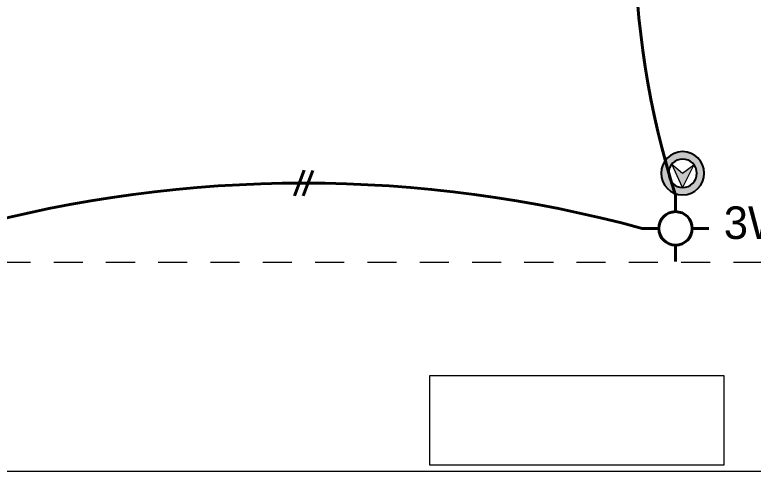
# Model space of a CAD drawing. Header units: metres. Extents: x 14 to 2416, y -346 to 476.
# Drawn here: x 143.084 to 146.262, y -80.071 to -78.107 of the extents above; entities that cross this region are included whole.
import ezdxf

# ---------------------------------------------------------------- set-up
doc = ezdxf.new("R2010")
doc.units = ezdxf.units.M
doc.linetypes.add('0', pattern=[0])
doc.linetypes.add('HIDDEN2', pattern=[0.1875, 0.125, -0.0625])
doc.layers.get('0').update_dxf_attribs({"linetype": '0', "lineweight": 20})
for name, color, linetype, lineweight in [('A-ANNO-TEXT', 20, 'Continuous', 13), ('A-WALL', 250, 'Continuous', 20), ('E Salida Luces', 22, 'Continuous', 40), ('E Tuberia Emp Losa', 22, 'Continuous', 40), ('MAVA', 1, 'Continuous', 15), ('MOBILIARIOS', 252, 'Continuous', 0)]:
    doc.layers.add(name, color=color, linetype=linetype, lineweight=lineweight)
doc.layers.add('MAVA Luminarias', color=1, linetype='Continuous')
doc.layers.add('Techos 1', color=7, linetype='HIDDEN2', lineweight=9, true_color=0x42391a)
doc.styles.add('CENTURY GOTHIC', font='GOTHIC.TTF')

# ---------------------------------------------------------------- blocks, each defined once
blk = doc.blocks.new('dl ip')
at = {"layer": 'MAVA', "true_color": 0xf8991e, "transparency": 33554687}
h = blk.add_hatch(color=30, dxfattribs=at)
h.dxf.hatch_style = 1
h.paths.add_polyline_path([(94.7574, -111.2088), (94.7109, -111.2482), (94.6624, -111.2113), (94.7109, -111.3092)])
at = {"layer": 'MAVA Luminarias', "linetype": 'Continuous', "true_color": 0xf8991e}
h = blk.add_hatch(color=30, dxfattribs=at)
h.paths.add_polyline_path([(94.618, -111.2482, 1), (94.8039, -111.2482, 1)])
h.paths.add_polyline_path([(94.7719, -111.2482, -1), (94.6499, -111.2482, -1)], flags=16)
at = {"layer": 'MAVA', "color": 30, "true_color": 0xf8991e}
for p, q in [((94.7109, -111.2482), (94.6624, -111.2113)), ((94.6624, -111.2113), (94.7109, -111.3092)), ((94.7109, -111.3092), (94.7574, -111.2088)), ((94.7574, -111.2088), (94.7109, -111.2482))]:
    blk.add_line(p, q, dxfattribs=at)
at = {"layer": 'MAVA Luminarias', "color": 30, "linetype": 'Continuous', "true_color": 0xf8991e}
for radius in [0.093, 0.061]:
    blk.add_circle((94.7109, -111.2482), radius, dxfattribs=at)
blk = doc.blocks.new('PL BASE 2N NASAS 09')
at = {"layer": 'A-WALL'}
blk.add_line((168.5175, -19.2117), (171.9525, -19.2117), dxfattribs=at)
at = {"layer": 'Techos 1'}
blk.add_line((160.0475, -18.3117), (172.1943, -18.3117), dxfattribs=at)
blk = doc.blocks.new('A$Ca77e88c0')
at = {"layer": 'MOBILIARIOS', "linetype": 'Continuous'}
for p, q in [((0, 1.3457), (0.2432, 0.761)), ((0.2435, 0.7603), (0, 1.3457))]:
    blk.add_line(p, q, dxfattribs=at)
for points in [[(1.0081, 1.4216, 0.103931), (0.8565, 1.6353, 0.481643), (0.668, 1.624, 0.047693), (0.6541, 1.5985, 0.047693)], [(1.0081, 1.4216, -0.103931), (1.0528, 1.1635, -0.481643), (0.9119, 1.0378, -0.047693), (0.884, 1.0459, -0.047693)]]:
    blk.add_lwpolyline(points, format="xyb", dxfattribs=at)
blk.add_circle((0.8492, 0.4996), 0.2299, dxfattribs=at)
for centre, radius, start, end in [((0.4617, 1.1866), 0.5495, 23.3314, 53.5948), ((0.4617, 1.1866), 0.5495, 23.3314, 53.5948), ((0.5212, 0.8742), 0.7364, 79.5964, 123.1415), ((0.6434, 1.5847), 0.0175, 250.4542, 52.0587), ((0.6434, 1.5847), 0.0175, 250.4542, 52.0587), ((0.612, 0.6674), 0.9011, 88.3763, 121.4796), ((0.612, 0.6674), 0.9011, 88.3763, 121.4796), ((0.8583, 1.4567), 0.2476, 153.2165, 169.9182), ((0.8583, 1.4567), 0.2476, 153.2165, 169.9182), ((0.5865, 0.2493), 1.2787, 88.4542, 107.9351), ((0.5865, 0.2493), 1.2787, 88.4542, 107.9351), ((1.0281, 1.5426), 0.4158, 185.8786, 223.4033), ((1.0281, 1.5426), 0.4158, 185.8786, 223.4033), ((0.1421, 1.4684), 0.0325, 136.3787, 235.7351), ((0.4823, 0.53), 0.9795, 111.4631, 116.5118), ((0.1421, 1.4684), 0.0325, 235.6979, 268.7539), ((0.0995, 1.3192), 0.1029, 121.9514, 165.0616), ((0.4562, 1.1998), 0.5495, 351.575, 21.8384), ((0.4562, 1.1998), 0.5495, 351.575, 21.8384), ((1.108, 1.3505), 0.4158, 181.7665, 219.2912), ((0.9273, 1.2907), 0.2476, 235.2516, 251.9533), ((0.9273, 1.2907), 0.2476, 235.2516, 251.9533), ((0.1939, 1.6724), 0.9011, 283.6902, 316.7935), ((0.1939, 1.6724), 0.9011, 283.6902, 316.7935), ((-0.1206, 1.9492), 1.2787, 297.2347, 316.7156), ((-0.1206, 1.9492), 1.2787, 297.2347, 316.7156), ((0.8666, 1.048), 0.0175, 353.1111, 154.7156), ((0.8666, 1.048), 0.0175, 353.1111, 154.7156), ((0.2766, 1.4622), 0.7364, 282.0283, 325.5734), ((0.4307, 0.7745), 0.0325, 136.3787, 169.4347), ((0.4307, 0.7745), 0.0325, 136.3787, 169.4347), ((0.0052, 1.6774), 0.9795, 288.6412, 293.6898), ((0.4307, 0.7745), 0.0325, 169.4347, 268.7911), ((0.2948, 0.8495), 0.1029, 240.0914, 283.2016)]:
    blk.add_arc(centre, radius, start, end, dxfattribs=at)
blk = doc.blocks.new('PL MUEBLES 2N NASAS 09')
at = {"layer": 'MOBILIARIOS'}
blk.add_lwpolyline([(220.3553, 43.9176), (221.6209, 43.9176), (221.6209, 43.5317), (220.3553, 43.5317)], close=True, dxfattribs=at)
blk.add_blockref('PL BASE 2N NASAS 09', (49.9143, 62.717))
at = {"layer": 'MOBILIARIOS', "xscale": -1, "rotation": 123.8268872980607}
blk.add_blockref('A$Ca77e88c0', (221.3551, 47.2361), dxfattribs=at)
blk = doc.blocks.new('A$C595364de')
blk.add_blockref('PL MUEBLES 2N NASAS 09', (-199.5618, -36.6052))
blk = doc.blocks.new('*U500')
at = {"layer": 'E Salida Luces', "linetype": 'Continuous'}
for p, q in [((0, 0.3583), (0, 0.1807)), ((-0.3576, 0.0007), (-0.18, 0.0007)), ((0.18, 0.0007), (0.3576, 0.0007)), ((0, -0.1793), (0, -0.3569))]:
    blk.add_line(p, q, dxfattribs=at)
blk.add_circle((0, 0.0007), 0.18, dxfattribs=at)
blk = doc.blocks.new('*U370')
for p, q in [((0.025, 1.368), (-1.049, -1.483)), ((0.987, 1.368), (-0.088, -1.483))]:
    blk.add_line(p, q)
blk = doc.blocks.new('*U674')
at = {"xscale": 0.03937007874015751, "yscale": 0.03937007874015751, "zscale": 0.03937007874015751, "rotation": 269.5925371846969}
blk.add_blockref('*U370', (0.0023, -0.0012), dxfattribs=at)

msp = doc.modelspace()

# ---------------------------------------------------------------- linework, layer by layer
at = {"layer": 'E Salida Luces'}
for centre, radius, start, end in [((149.4095, -77.7674), 3.6566, 162.2364, 197.7636), ((144.3274, -84.3753), 5.544, 74.7661, 105.237)]:
    msp.add_arc(centre, radius, start, end, dxfattribs=at)

# ---------------------------------------------------------------- block references
at = {"layer": 'A-ANNO-TEXT'}
msp.add_blockref('A$C595364de', (124.0766, -86.9711), dxfattribs=at)
at = {"layer": 'E Salida Luces', "xscale": 0.4, "yscale": 0.4, "zscale": 0.4, "rotation": 180}
msp.add_blockref('*U500', (145.9272, -79.0258), dxfattribs=at)
at = {"layer": 'E Tuberia Emp Losa', "xscale": 0.9842519685039597, "yscale": 0.9842519685039597, "zscale": 0.9842519685039597, "rotation": 90.00000000000001}
msp.add_blockref('*U674', (144.3273, -78.8313), dxfattribs=at)
at = {"layer": 'MAVA Luminarias', "xscale": -1}
msp.add_blockref('dl ip', (240.6688, 32.4593), dxfattribs=at)

# ---------------------------------------------------------------- texts
at = {"layer": 'E Tuberia Emp Losa', "insert": (146.2754, -79.0025), "char_height": 0.14, "width": 0.836737, "attachment_point": 5, "style": 'CENTURY GOTHIC'}
msp.add_mtext('3W', dxfattribs=at)

doc.saveas('drawing.dxf')
